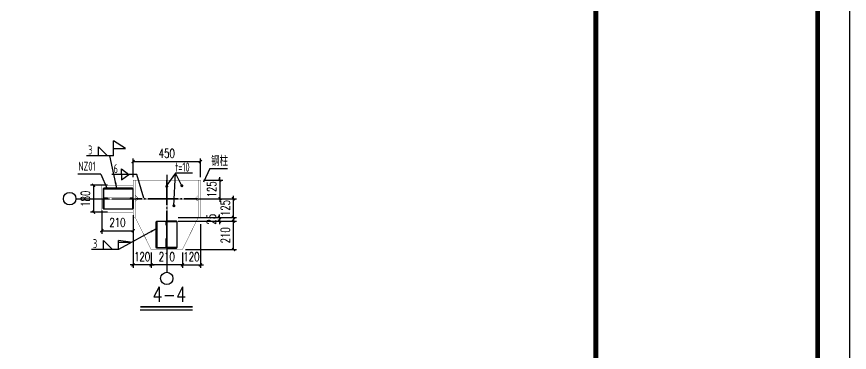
# Model space of a CAD drawing. Extents: x 177291 to 1288761, y 177638 to 322898.
# Drawn here: x 1260896 to 1288761, y 212168 to 223406 of the extents above; entities that cross this region are included whole.
import ezdxf

# ---------------------------------------------------------------- set-up
doc = ezdxf.new("R2010")
doc.units = 0
doc.header["$LTSCALE"] = 1000
doc.linetypes.add('DASH', pattern=[0.35, 0.25, -0.1])
doc.linetypes.add('DOTE', pattern=[2.42, 2, -0.2, 0.02, -0.2])
for name, color, linetype in [('ADIM', 3, 'Continuous'), ('AXIS', 3, 'Continuous'), ('DOTE', 1, 'Continuous'), ('GL', 150, 'Continuous'), ('GZ', 50, 'Continuous'), ('LT', 27, 'Continuous'), ('PUB_TITLE', 4, 'Continuous'), ('PZ', 202, 'Continuous'), ('TEXT', 7, 'Continuous')]:
    doc.layers.add(name, color=color, linetype=linetype)
doc.styles.add('_TCH_DIM_T3', font='SIMPLEX', dxfattribs={"width": 0.705882, "bigfont": 'GBCBIG'})
doc.styles.add('SIM-TSSC', font='simplex.shx', dxfattribs={"width": 0.8, "bigfont": 'tssdchn.shx'})
doc.styles.get("Standard").update_dxf_attribs({"font": 'gbenor.shx', "bigfont": 'gbcbig.shx'})
doc.styles.add('TSSD_Dimension', font='Tssdeng.shx', dxfattribs={"width": 0.8, "bigfont": 'hztxt.shx'})
doc.styles.add('TSSD_Label', font='tssdeng.shx', dxfattribs={"width": 0.7, "bigfont": 'hztxt.shx'})
doc.styles.add('TSSD_Norm', font='tssdeng.shx', dxfattribs={"bigfont": 'hztxt.shx'})
doc.dimstyles.new('TCH_100_5', dxfattribs={"dimtxt": 297.5, "dimasz": 100, "dimexe": 100, "dimexo": 100, "dimgap": 126.25, "dimtad": 1, "dimdec": 0, "dimlfac": 0.2, "dimzin": 0, "dimdsep": 46, "dimtxsty": '_TCH_DIM_T3', "dimblk": 'ARCHTICK', "dimcen": 0.09, "dimclrd": 126, "dimclre": 126, "dimclrt": 7, "dimazin": 2, "dimtfac": 1, "dimtdec": 0, "dimtix": 1, "dimtmove": 2, "dimatfit": 3, "dimfxl": 1, "dimtolj": 1, "dimtzin": 0, "dimarcsym": 0})
doc.dimstyles.new('TSSD_10_100', dxfattribs={"dimtxt": 300, "dimasz": 100, "dimexe": 100, "dimexo": 250, "dimgap": 100, "dimtad": 1, "dimdec": 0, "dimlfac": 0.1, "dimzin": 0, "dimdsep": 46, "dimtxsty": 'TSSD_Dimension', "dimblk": 'ARCHTICK', "dimblk1": 'ARCHTICK', "dimblk2": 'ARCHTICK', "dimcen": 0, "dimdle": 100, "dimclrt": 7, "dimadec": 0, "dimazin": 0, "dimtfac": 1, "dimtdec": 0, "dimtix": 1, "dimtmove": 2, "dimatfit": 3, "dimfxl": 1, "dimtolj": 1, "dimtzin": 0, "dimarcsym": 0})
doc.dimstyles.new('TSSD_LEADER_STYLE_200.0', dxfattribs={"dimtxt": 0.18, "dimasz": 200, "dimexe": 0.18, "dimexo": 0.0625, "dimgap": 0.09, "dimtad": 0, "dimtih": 1, "dimtoh": 1, "dimdec": 4, "dimzin": 0, "dimdsep": 46, "dimtxsty": 'Standard', "dimcen": 0.09, "dimadec": 0, "dimazin": 0, "dimtfac": 1, "dimtdec": 4, "dimtofl": 0, "dimtmove": 0, "dimatfit": 3, "dimfxl": 1, "dimtolj": 1, "dimtzin": 0, "dimarcsym": 0})

# ---------------------------------------------------------------- blocks, each defined once
blk = doc.blocks.new('_ArchTick')
at = {"color": 0, "linetype": 'ByBlock', "const_width": 0.4}
blk.add_lwpolyline([(-0.5, -0.5), (0.5, 0.5)], dxfattribs=at)
blk = doc.blocks.new('*D813')
at = {"layer": 'Defpoints', "color": 0, "transparency": 16777216}
for p in [(1267045, 218554), (1264795, 217936), (1267045, 217936)]:
    blk.add_point(p, dxfattribs=at)
at = {"layer": 'GL', "color": 126, "lineweight": -2, "transparency": 16777216}
for p, q in [((1264795, 218036), (1264795, 218654)), ((1264795, 218554), (1267045, 218554)), ((1267045, 218036), (1267045, 218654))]:
    blk.add_line(p, q, dxfattribs=at)
at = {"layer": 'GL', "color": 126, "lineweight": -2, "transparency": 16777216, "xscale": 100, "yscale": 100, "zscale": 100, "rotation": 180}
blk.add_blockref('_ArchTick', (1264795, 218554), dxfattribs=at)
at = {"layer": 'GL', "color": 126, "lineweight": -2, "transparency": 16777216, "xscale": 100, "yscale": 100, "zscale": 100}
blk.add_blockref('_ArchTick', (1267045, 218554), dxfattribs=at)
at = {"layer": 'GL', "color": 7, "transparency": 16777216, "insert": (1265920, 218829), "char_height": 297.5, "attachment_point": 5, "style": '_TCH_DIM_T3'}
blk.add_mtext('\\A1;450', dxfattribs=at)
blk = doc.blocks.new('*D814')
at = {"layer": 'Defpoints', "color": 0, "transparency": 16777216}
for p in [(1265395, 215611), (1266445, 215611), (1265395, 215094)]:
    blk.add_point(p, dxfattribs=at)
at = {"layer": 'GL', "color": 126, "lineweight": -2, "transparency": 16777216}
for p, q in [((1265395, 215511), (1265395, 214994)), ((1266445, 215511), (1266445, 214994)), ((1266445, 215094), (1265395, 215094))]:
    blk.add_line(p, q, dxfattribs=at)
at = {"layer": 'GL', "color": 126, "lineweight": -2, "transparency": 16777216, "xscale": 100, "yscale": 100, "zscale": 100, "rotation": 180}
blk.add_blockref('_ArchTick', (1265395, 215094), dxfattribs=at)
at = {"layer": 'GL', "color": 126, "lineweight": -2, "transparency": 16777216, "xscale": 100, "yscale": 100, "zscale": 100}
blk.add_blockref('_ArchTick', (1266445, 215094), dxfattribs=at)
at = {"layer": 'GL', "color": 7, "transparency": 16777216, "insert": (1265920, 215369), "char_height": 297.5, "attachment_point": 5, "style": '_TCH_DIM_T3'}
blk.add_mtext('\\A1;210', dxfattribs=at)
blk = doc.blocks.new('*D815')
at = {"layer": 'Defpoints', "color": 0, "transparency": 16777216}
for p in [(1264795, 216561), (1265395, 215611), (1264795, 215094)]:
    blk.add_point(p, dxfattribs=at)
at = {"layer": 'GL', "color": 126, "lineweight": -2, "transparency": 16777216}
for p, q in [((1264795, 216461), (1264795, 214994)), ((1265395, 215511), (1265395, 214994)), ((1264795, 215094), (1264695, 215094)), ((1265395, 215094), (1264795, 215094)), ((1265395, 215094), (1265495, 215094))]:
    blk.add_line(p, q, dxfattribs=at)
at = {"layer": 'GL', "color": 126, "lineweight": -2, "transparency": 16777216, "xscale": 100, "yscale": 100, "zscale": 100}
blk.add_blockref('_ArchTick', (1264795, 215094), dxfattribs=at)
at = {"layer": 'GL', "color": 126, "lineweight": -2, "transparency": 16777216, "xscale": 100, "yscale": 100, "zscale": 100, "rotation": 180}
blk.add_blockref('_ArchTick', (1265395, 215094), dxfattribs=at)
at = {"layer": 'GL', "color": 7, "transparency": 16777216, "insert": (1265095, 215369), "char_height": 297.5, "attachment_point": 5, "style": '_TCH_DIM_T3'}
blk.add_mtext('\\A1;120', dxfattribs=at)
blk = doc.blocks.new('*D816')
at = {"layer": 'Defpoints', "color": 0, "transparency": 16777216}
for p in [(1267045, 217311), (1268154, 217311), (1267045, 216686)]:
    blk.add_point(p, dxfattribs=at)
at = {"layer": 'GL', "color": 126, "lineweight": -2, "transparency": 16777216}
for p, q in [((1268154, 217311), (1268154, 217411)), ((1267145, 217311), (1268254, 217311)), ((1268154, 216686), (1268154, 217311)), ((1267145, 216686), (1268254, 216686)), ((1268154, 216686), (1268154, 216586))]:
    blk.add_line(p, q, dxfattribs=at)
at = {"layer": 'GL', "color": 126, "lineweight": -2, "transparency": 16777216, "xscale": 100, "yscale": 100, "zscale": 100}
for p, rotation in [((1268154, 217311), 270), ((1268154, 216686), 90)]:
    blk.add_blockref('_ArchTick', p, dxfattribs=dict(at, rotation=rotation))
at = {"layer": 'GL', "color": 7, "transparency": 16777216, "insert": (1267879, 216999), "char_height": 297.5, "attachment_point": 5, "rotation": 90, "style": '_TCH_DIM_T3'}
blk.add_mtext('\\A1;125', dxfattribs=at)
blk = doc.blocks.new('*D817')
at = {"layer": 'Defpoints', "color": 0, "transparency": 16777216}
for p in [(1264034, 217761), (1263472, 216861), (1264034, 216861)]:
    blk.add_point(p, dxfattribs=at)
at = {"layer": 'GL', "color": 126, "lineweight": -2, "transparency": 16777216}
for p, q in [((1263934, 217761), (1263372, 217761)), ((1263472, 217761), (1263472, 216861)), ((1263934, 216861), (1263372, 216861))]:
    blk.add_line(p, q, dxfattribs=at)
at = {"layer": 'GL', "color": 126, "lineweight": -2, "transparency": 16777216, "xscale": 100, "yscale": 100, "zscale": 100}
for p, rotation in [((1263472, 217761), 90), ((1263472, 216861), 270)]:
    blk.add_blockref('_ArchTick', p, dxfattribs=dict(at, rotation=rotation))
at = {"layer": 'GL', "color": 7, "transparency": 16777216, "insert": (1263197, 217311), "char_height": 297.5, "attachment_point": 5, "rotation": 90, "style": '_TCH_DIM_T3'}
blk.add_mtext('\\A1;180', dxfattribs=at)
blk = doc.blocks.new('*D818')
at = {"layer": 'Defpoints', "color": 0, "transparency": 16777216}
for p in [(1263745, 217015), (1264795, 216861), (1264795, 216240)]:
    blk.add_point(p, dxfattribs=at)
at = {"layer": 'GL', "color": 126, "lineweight": -2, "transparency": 16777216}
for p, q in [((1263745, 216915), (1263745, 216140)), ((1264795, 216761), (1264795, 216140)), ((1263745, 216240), (1264795, 216240))]:
    blk.add_line(p, q, dxfattribs=at)
at = {"layer": 'GL', "color": 126, "lineweight": -2, "transparency": 16777216, "xscale": 100, "yscale": 100, "zscale": 100, "rotation": 180}
blk.add_blockref('_ArchTick', (1263745, 216240), dxfattribs=at)
at = {"layer": 'GL', "color": 126, "lineweight": -2, "transparency": 16777216, "xscale": 100, "yscale": 100, "zscale": 100}
blk.add_blockref('_ArchTick', (1264795, 216240), dxfattribs=at)
at = {"layer": 'GL', "color": 7, "transparency": 16777216, "insert": (1264270, 216515), "char_height": 297.5, "attachment_point": 5, "style": '_TCH_DIM_T3'}
blk.add_mtext('\\A1;210', dxfattribs=at)
blk = doc.blocks.new('*D819')
at = {"layer": 'Defpoints', "color": 0, "transparency": 16777216}
for p in [(1267045, 217936), (1267045, 217311), (1267699, 217311)]:
    blk.add_point(p, dxfattribs=at)
at = {"layer": 'GL', "color": 126, "lineweight": -2, "transparency": 16777216}
for p, q in [((1267145, 217936), (1267799, 217936)), ((1267699, 217936), (1267699, 218036)), ((1267699, 217936), (1267699, 217311)), ((1267145, 217311), (1267799, 217311)), ((1267699, 217311), (1267699, 217211))]:
    blk.add_line(p, q, dxfattribs=at)
at = {"layer": 'GL', "color": 126, "lineweight": -2, "transparency": 16777216, "xscale": 100, "yscale": 100, "zscale": 100}
for p, rotation in [((1267699, 217936), 270), ((1267699, 217311), 90)]:
    blk.add_blockref('_ArchTick', p, dxfattribs=dict(at, rotation=rotation))
at = {"layer": 'GL', "color": 7, "transparency": 16777216, "insert": (1267424, 217624), "char_height": 297.5, "attachment_point": 5, "rotation": 90, "style": '_TCH_DIM_T3'}
blk.add_mtext('\\A1;125', dxfattribs=at)
blk = doc.blocks.new('*D820')
at = {"layer": 'Defpoints', "color": 0, "transparency": 16777216}
for p in [(1267045, 216561), (1268154, 216561), (1266445, 215611)]:
    blk.add_point(p, dxfattribs=at)
at = {"layer": 'GL', "color": 126, "lineweight": -2, "transparency": 16777216}
for p, q in [((1267145, 216561), (1268254, 216561)), ((1268154, 215611), (1268154, 216561)), ((1266545, 215611), (1268254, 215611))]:
    blk.add_line(p, q, dxfattribs=at)
at = {"layer": 'GL', "color": 126, "lineweight": -2, "transparency": 16777216, "xscale": 100, "yscale": 100, "zscale": 100}
for p, rotation in [((1268154, 216561), 90), ((1268154, 215611), 270)]:
    blk.add_blockref('_ArchTick', p, dxfattribs=dict(at, rotation=rotation))
at = {"layer": 'GL', "color": 7, "transparency": 16777216, "insert": (1267879, 216086), "char_height": 297.5, "attachment_point": 5, "rotation": 90, "style": '_TCH_DIM_T3'}
blk.add_mtext('\\A1;210', dxfattribs=at)
blk = doc.blocks.new('*D827')
at = {"layer": 'Defpoints', "color": 0, "transparency": 16777216}
for p in [(1267045, 216561), (1266445, 215611), (1267045, 215094)]:
    blk.add_point(p, dxfattribs=at)
at = {"layer": 'GL', "color": 126, "lineweight": -2, "transparency": 16777216}
for p, q in [((1267045, 216461), (1267045, 214994)), ((1266445, 215511), (1266445, 214994)), ((1266445, 215094), (1266345, 215094)), ((1266445, 215094), (1267045, 215094)), ((1267045, 215094), (1267145, 215094))]:
    blk.add_line(p, q, dxfattribs=at)
at = {"layer": 'GL', "color": 126, "lineweight": -2, "transparency": 16777216, "xscale": 100, "yscale": 100, "zscale": 100}
blk.add_blockref('_ArchTick', (1266445, 215094), dxfattribs=at)
at = {"layer": 'GL', "color": 126, "lineweight": -2, "transparency": 16777216, "xscale": 100, "yscale": 100, "zscale": 100, "rotation": 180}
blk.add_blockref('_ArchTick', (1267045, 215094), dxfattribs=at)
at = {"layer": 'GL', "color": 7, "transparency": 16777216, "insert": (1266745, 215369), "char_height": 297.5, "attachment_point": 5, "style": '_TCH_DIM_T3'}
blk.add_mtext('\\A1;120', dxfattribs=at)
blk = doc.blocks.new('*D831')
at = {"layer": 'Defpoints', "color": 0, "transparency": 16777216}
for p in [(1266196, 216686), (1266196, 216561), (1267683, 216561)]:
    blk.add_point(p, dxfattribs=at)
at = {"layer": 'GL', "color": 126, "lineweight": -2, "transparency": 16777216}
for p, q in [((1266296, 216686), (1267783, 216686)), ((1266296, 216561), (1267783, 216561)), ((1267683, 216686), (1267683, 216786)), ((1267683, 216686), (1267683, 216561)), ((1267683, 216561), (1267683, 216461))]:
    blk.add_line(p, q, dxfattribs=at)
at = {"layer": 'GL', "color": 126, "lineweight": -2, "transparency": 16777216, "xscale": 100, "yscale": 100, "zscale": 100}
for p, rotation in [((1267683, 216686), 270), ((1267683, 216561), 90)]:
    blk.add_blockref('_ArchTick', p, dxfattribs=dict(at, rotation=rotation))
at = {"layer": 'GL', "color": 7, "transparency": 16777216, "insert": (1267408, 216624), "char_height": 297.5, "attachment_point": 5, "rotation": 90, "style": '_TCH_DIM_T3'}
blk.add_mtext('\\A1;25', dxfattribs=at)

msp = doc.modelspace()

# ---------------------------------------------------------------- hatches: boundary and pattern name
at = {"layer": 'AXIS'}
h = msp.add_hatch(color=256, dxfattribs=at)
h.paths.add_polyline_path([(1264541.64, 218995.09), (1264141.64, 219245.09), (1264141.64, 218995.09)], flags=16)
edge = h.paths.add_edge_path()
edge.add_line((1264541.64, 218995.09), (1264141.64, 219245.09))
edge.add_line((1264141.64, 218995.09), (1264541.64, 218995.09))
edge.add_line((1264141.64, 218745.09), (1264141.64, 219245.09))
h = msp.add_hatch(color=256, dxfattribs=at)
h.paths.add_polyline_path([(1264702.37, 215859.61), (1264302.37, 216109.61), (1264302.37, 215859.61)], flags=16)
edge = h.paths.add_edge_path()
edge.add_line((1264702.37, 215859.61), (1264302.37, 216109.61))
edge.add_line((1264302.37, 215859.61), (1264702.37, 215859.61))
edge.add_line((1264302.37, 215609.61), (1264302.37, 216109.61))

# ---------------------------------------------------------------- linework, layer by layer
at = {"layer": 'ADIM', "const_width": 50}
msp.add_lwpolyline([(1265033.62, 213689.89), (1266782, 213689.89)], dxfattribs=at)
at = {"layer": 'ADIM'}
msp.add_lwpolyline([(1265033.62, 213589.89), (1266782, 213589.89)], dxfattribs=at)
at = {"layer": 'AXIS'}
for p, q in [((1263637.58, 219045.09, -11306.77), (1263937.58, 218745.09, -11306.77)), ((1263637.58, 218745.09, -11306.77), (1263637.58, 219045.09, -11306.77)), ((1264141.64, 218745.09, -11306.77), (1264141.64, 219245.09, -11306.77)), ((1264541.64, 218995.09, -11306.77), (1264141.64, 219245.09, -11306.77)), ((1264141.64, 218745.09, -11306.77), (1263237.58, 218745.09, -11306.77)), ((1264141.64, 218995.09, -11306.77), (1264541.64, 218995.09, -11306.77)), ((1267361.09, 218319.35), (1267152, 217861.32)), ((1267361.09, 218319.35), (1267951.72, 218319.35)), ((1263708.11, 218128.29), (1262940.11, 218128.29)), ((1263708.11, 218128.29), (1263921.98, 217646.3)), ((1266213.34, 218166.78), (1265893.69, 217725.02)), ((1266152.9, 217077.08), (1266213.34, 218166.78)), ((1266781.19, 218166.78), (1266213.34, 218166.78)), ((1266418.95, 217746.5), (1266213.34, 218166.78)), ((1263798.3, 215909.61, -5653.38), (1264098.3, 215609.61, -5653.38)), ((1263798.3, 215609.61, -5653.38), (1263798.3, 215909.61, -5653.38)), ((1264302.37, 215609.61, -5653.38), (1264302.37, 215909.61, -5653.38)), ((1264702.37, 215859.61, -5653.38), (1264302.37, 215909.61, -5653.38)), ((1264302.37, 215859.61, -5653.38), (1264702.37, 215859.61, -5653.38)), ((1264302.37, 215609.61, -5653.38), (1263398.3, 215609.61, -5653.38))]:
    msp.add_line(p, q, dxfattribs=at)
for points in [[(1264405.39, 218125.53), (1264405.39, 218309.34), (1264648.21, 218125.53), (1264405.39, 218125.53)], [(1264405.39, 218125.53), (1264405.39, 217941.71), (1264648.21, 218125.53), (1264405.39, 218125.53)]]:
    msp.add_lwpolyline(points, close=True, dxfattribs=at)
at = {"layer": 'AXIS', "const_width": 50}
for points in [[(1265894.6, 217725.02, -1), (1265944.6, 217725.02, -1)], [(1266399.33, 217746.5, -1), (1266449.33, 217746.5, -1)], [(1266133.28, 217077.08, -1), (1266183.28, 217077.08, -1)]]:
    msp.add_lwpolyline(points, format="xyb", close=True, dxfattribs=at)
at = {"layer": 'AXIS'}
for centre in [(1262668.99, 217311.32), (1265919.6, 214643.76)]:
    msp.add_circle(centre, 207.75, dxfattribs=at)
at = {"layer": 'DOTE', "color": 1, "linetype": 'DOTE', "ltscale": 0.5}
for p, q in [((1265919.6, 218111.32), (1265919.6, 214851.51)), ((1262876.74, 217311.32), (1267432.06, 217311.32))]:
    msp.add_line(p, q, dxfattribs=at)
at = {"layer": 'GZ', "const_width": 10}
msp.add_lwpolyline([(1264794.6, 217936.32), (1264794.6, 216686.32), (1264864.6, 216686.32), (1264864.6, 217272.08), (1264889.6, 217291.32), (1266951.35, 217291.32), (1266974.6, 217272.08), (1266974.6, 216686.32), (1267044.6, 216686.32), (1267044.6, 217936.32), (1266974.6, 217936.32), (1266974.6, 217351.32), (1266952.16, 217331.32), (1264889.6, 217331.32), (1264864.6, 217351.32), (1264864.6, 217936.32), (1264794.6, 217936.32)], close=True, dxfattribs=at)
at = {"layer": 'LT'}
for points in [[(1264691.73, 217326.3), (1264691.73, 217311.3), (1264772.1, 217311.3), (1264794.6, 217333.8), (1264794.6, 217638.8), (1264772.1, 217661.3), (1263817.1, 217661.3), (1263794.6, 217638.8), (1263794.6, 217333.8), (1263817.1, 217311.3), (1263931.19, 217311.3), (1263931.19, 217326.3), (1263824.6, 217326.3), (1263809.6, 217341.3), (1263809.6, 217631.3), (1263824.6, 217646.3), (1264764.6, 217646.3), (1264779.6, 217631.3), (1264779.6, 217341.3), (1264764.6, 217326.3), (1264691.73, 217326.3)], [(1264691.73, 217296.3), (1264691.73, 217311.3), (1264772.1, 217311.3), (1264794.6, 217288.8), (1264794.6, 216983.8), (1264772.1, 216961.3), (1263817.1, 216961.3), (1263794.6, 216983.8), (1263794.6, 217288.8), (1263817.1, 217311.3), (1263931.19, 217311.3), (1263931.19, 217296.3), (1263824.6, 217296.3), (1263809.6, 217281.3), (1263809.6, 216991.3), (1263824.6, 216976.3), (1264764.6, 216976.3), (1264779.6, 216991.3), (1264779.6, 217281.3), (1264764.6, 217296.3), (1264691.73, 217296.3)], [(1265904.6, 215979.43), (1265919.6, 215979.43), (1265919.6, 215683.83), (1265897.1, 215661.33), (1265592.1, 215661.33), (1265569.6, 215683.83), (1265569.6, 216538.82), (1265592.1, 216561.32), (1265897.1, 216561.32), (1265919.6, 216538.82), (1265919.6, 216424.73), (1265904.6, 216424.73), (1265904.6, 216531.32), (1265889.6, 216546.32), (1265599.6, 216546.32), (1265584.6, 216531.32), (1265584.6, 215691.33), (1265599.6, 215676.33), (1265889.6, 215676.33), (1265904.6, 215691.33), (1265904.6, 215979.43)], [(1265934.6, 215979.43), (1265919.6, 215979.43), (1265919.6, 215683.83), (1265942.1, 215661.33), (1266247.1, 215661.33), (1266269.6, 215683.83), (1266269.6, 216538.82), (1266247.1, 216561.32), (1265942.1, 216561.32), (1265919.6, 216538.82), (1265919.6, 216424.73), (1265934.6, 216424.73), (1265934.6, 216531.32), (1265949.6, 216546.32), (1266239.6, 216546.32), (1266254.6, 216531.32), (1266254.6, 215691.33), (1266239.6, 215676.33), (1265949.6, 215676.33), (1265934.6, 215691.33), (1265934.6, 215979.43)]]:
    msp.add_lwpolyline(points, close=True, dxfattribs=at)
at = {"layer": 'PUB_TITLE'}
msp.add_lwpolyline([(1199563.96, 240960.27), (1288761.34, 240960.27), (1288761.34, 177959.98), (1199563.96, 177959.98)], close=True, dxfattribs=at)
at = {"layer": 'PUB_TITLE', "const_width": 159.09}
for points in [[(1202215.49, 179020.59), (1202215.49, 239899.66), (1287700.73, 239899.66), (1287700.73, 179020.59)], [(1280276.45, 239899.66), (1287700.73, 239899.66), (1287700.73, 179020.59), (1280276.45, 179020.59)]]:
    msp.add_lwpolyline(points, close=True, dxfattribs=at)
at = {"layer": 'PZ', "const_width": 11.25}
for points in [[(1264864.6, 217936.32), (1264864.6, 217421.75), (1264954.92, 217331.32), (1266885.59, 217331.32), (1266974.6, 217420.43), (1266974.6, 217936.32), (1264864.6, 217936.32)], [(1264957.97, 217291.32), (1264864.6, 217226.62), (1264864.6, 216686.32), (1265394.6, 215611.33), (1266444.6, 215611.33)], [(1266881.23, 217291.32), (1266881.23, 217291.32), (1264957.97, 217291.32)], [(1266881.23, 217291.32), (1266974.6, 217226.62), (1266974.6, 216686.32), (1266444.6, 215611.33), (1266444.6, 215611.33)]]:
    msp.add_lwpolyline(points, dxfattribs=at)
for points in [[(1265894.6, 217331.32), (1265944.6, 217331.32), (1265944.6, 217936.32), (1265894.6, 217936.32)], [(1264794.6, 216861.32), (1263744.6, 216861.32), (1263744.6, 217761.32), (1264794.6, 217761.32)]]:
    msp.add_lwpolyline(points, close=True, dxfattribs=at)
at = {"layer": 'PZ', "linetype": 'DASH', "const_width": 10}
msp.add_lwpolyline([(1264794.6, 217336.32), (1264794.6, 217286.32), (1263844.6, 217286.32), (1263844.6, 217336.32)], close=True, dxfattribs=at)
at = {"layer": 'PZ', "color": 8, "linetype": 'DASH', "const_width": 10}
msp.add_lwpolyline([(1265894.6, 217291.32), (1265944.6, 217291.32), (1265944.6, 215661.33), (1265894.6, 215661.33)], close=True, dxfattribs=at)

# ---------------------------------------------------------------- texts
at = {"layer": 'TEXT', "style": 'TSSD_Norm', "width": 0.7}
for s, p in [('3', (1263287.58, 218795.09, -11306.77)), ('钢柱', (1267402.69, 218412.64)), ('NZ01', (1262957.41, 218250.66)), ('6', (1264137.93, 218168.92)), ('t=10', (1266200.27, 218218.15))]:
    msp.add_text(s, height=300, rotation=360, dxfattribs=at).set_placement(p)
at = {"layer": 'TEXT', "style": 'TSSD_Label', "width": 0.7}
msp.add_text('3', height=300, dxfattribs=at).set_placement((1263448.3, 215659.61, -5653.38))
at = {"layer": 'TEXT', "linetype": 'ByBlock', "style": 'SIM-TSSC', "width": 0.8}
msp.add_text('4-4', height=500, dxfattribs=at).set_placement((1265439.31, 213857.54))

# ---------------------------------------------------------------- dimensions: what is measured, and where the dimension line sits
at = {"layer": 'GL'}
for base, p1, p2, picture, middle in [((1267044.6, 218553.86), (1264794.6, 217936.32), (1267044.6, 217936.32), '*D813', (1265919.6, 218828.86)), ((1264794.6, 215093.63), (1265394.6, 215611.33), (1264794.6, 216561.32), '*D815', (1265094.6, 215368.63)), ((1265394.6, 215093.63), (1266444.6, 215611.33), (1265394.6, 215611.33), '*D814', (1265919.6, 215368.63))]:
    dim = msp.add_linear_dim(base=base, p1=p1, p2=p2, dimstyle='TCH_100_5', dxfattribs=at)
    dim.commit()
    dim.dimension.update_dxf_attribs({"geometry": picture, "text_midpoint": middle})
for base, p1, p2, angle, text, picture, middle in [((1267699.31, 217311.32), (1267044.6, 217936.32), (1267044.6, 217311.32), 270, '125', '*D819', (1267424.31, 217623.82)), ((1268154.02, 217311.32), (1267044.6, 216686.32), (1267044.6, 217311.32), 90, '125', '*D816', (1267879.02, 216998.82)), ((1268154.02, 216561.32), (1266444.6, 215611.33), (1267044.6, 216561.32), 270, '210', '*D820', (1267879.02, 216086.33))]:
    dim = msp.add_linear_dim(base=base, p1=p1, p2=p2, angle=angle, text=text, dimstyle='TCH_100_5', dxfattribs=at)
    dim.commit()
    dim.dimension.update_dxf_attribs({"geometry": picture, "text_midpoint": middle})
for base, p1, p2, angle, picture, middle in [((1263472, 216861.32), (1264033.83, 217761.32), (1264033.83, 216861.32), 90, '*D817', (1263197, 217311.32)), ((1267682.76, 216561.32), (1266196.39, 216686.32), (1266196.39, 216561.32), 90, '*D831', (1267407.76, 216623.82)), ((1267044.6, 215093.63), (1266444.6, 215611.33), (1267044.6, 216561.32), 180, '*D827', (1266744.6, 215368.63))]:
    dim = msp.add_linear_dim(base=base, p1=p1, p2=p2, angle=angle, dimstyle='TCH_100_5', dxfattribs=at)
    dim.commit()
    dim.dimension.update_dxf_attribs({"geometry": picture, "text_midpoint": middle})
dim = msp.add_linear_dim(base=(1264794.6, 216240.09), p1=(1263744.6, 217014.82), p2=(1264794.6, 216861.32), text='210', dimstyle='TCH_100_5', dxfattribs=at)
dim.commit()
dim.dimension.update_dxf_attribs({"geometry": '*D818', "text_midpoint": (1264269.6, 216515.09)})

# ---------------------------------------------------------------- leaders
at = {"layer": 'AXIS'}
for points, dimstyle in [([(1264244.6, 217661.3, -5653.38), (1264017.21, 218745.09, -5653.38)], 'TSSD_LEADER_STYLE_200.0'), ([(1265152.38, 217326.32), (1264912.89, 218125.53), (1264080.69, 218125.53)], 'TSSD_10_100'), ([(1265569.6, 216307.65), (1264302.37, 215609.61)], 'TSSD_LEADER_STYLE_200.0')]:
    msp.add_leader(points, dimstyle=dimstyle, dxfattribs=at)

doc.saveas('drawing.dxf')
